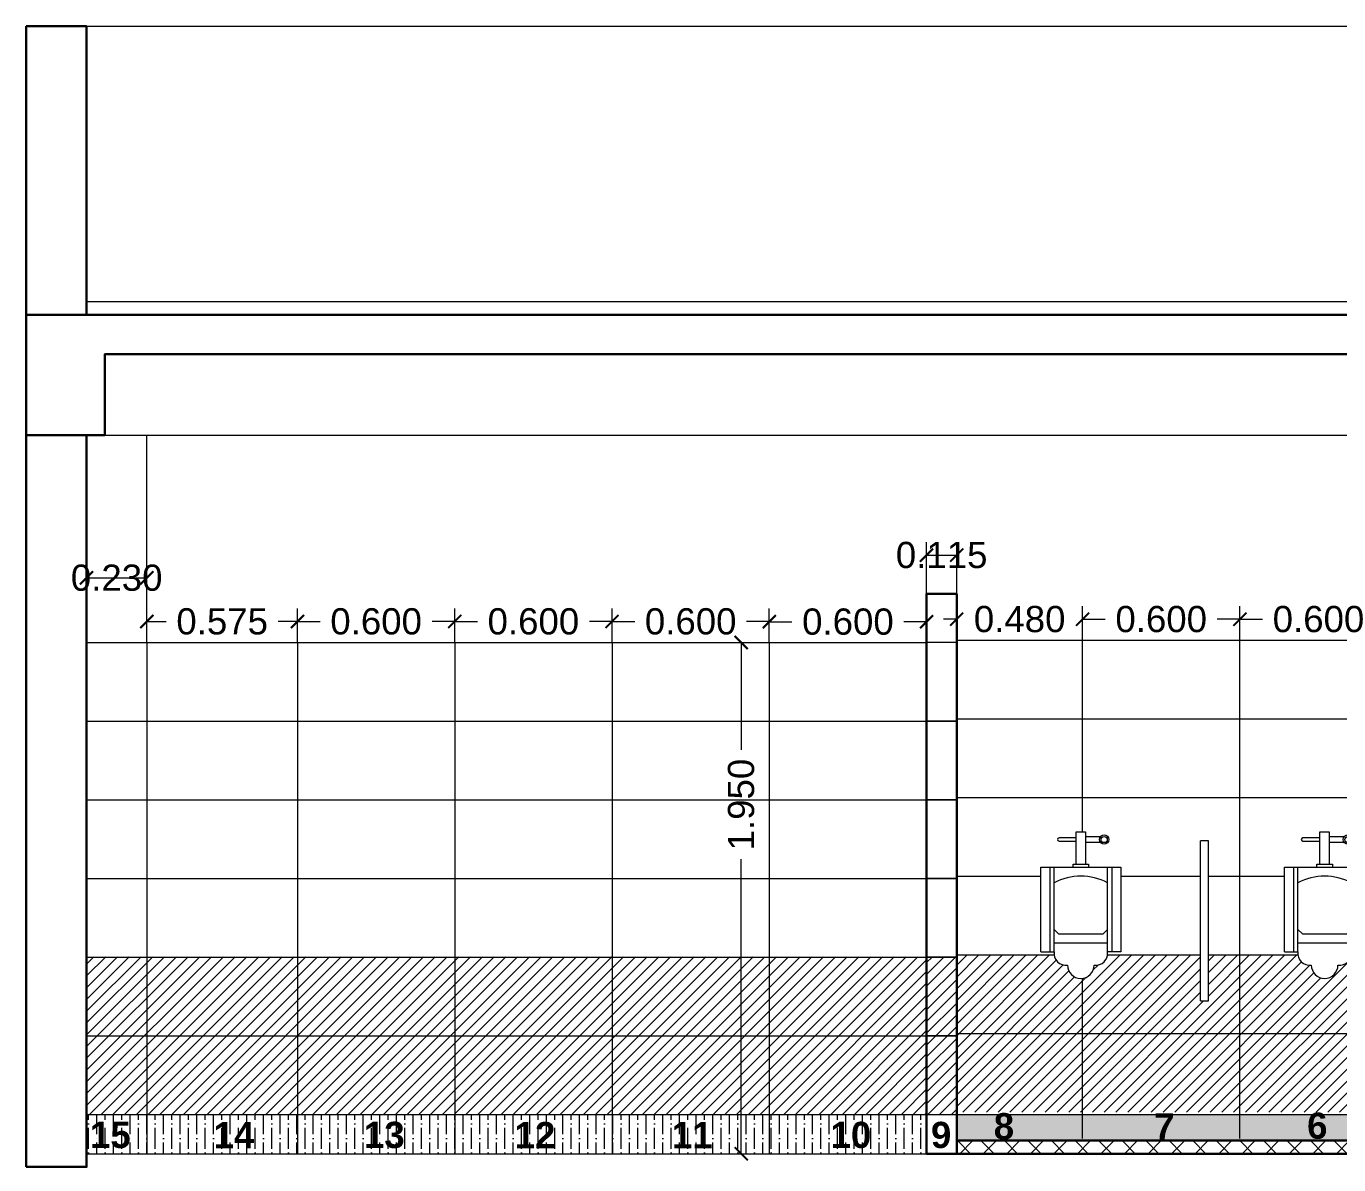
# Model space of a CAD drawing. Header units: millimetres. Extents: x 2733 to 5909, y 1038 to 2089.
# Drawn here: x 2842.86 to 2847.87, y 1051.57 to 1055.91 of the extents above; entities that cross this region are included whole.
import ezdxf

# ---------------------------------------------------------------- set-up
doc = ezdxf.new("R2010")
doc.units = ezdxf.units.MM
doc.header["$PDMODE"] = 35
doc.layers.get('0').update_dxf_attribs({"lineweight": 20})
doc.layers.get('Defpoints').update_dxf_attribs({"lineweight": 15})
for name, color, linetype, lineweight in [('beam', 43, 'Continuous', 20), ('Column', 251, 'Continuous', 30), ('CUBICAL TOILET', 5, 'Continuous', 15), ('DIM', 6, 'Continuous', 18), ('Fixture', 44, 'Continuous', 13), ('FLOOR FINISH', 10, 'Continuous', 15), ('Hatch', 43, 'Continuous', 13), ('rcc', 5, 'Continuous', 30), ('TILE HATCH-2', 123, 'Continuous', 9), ('Tiles', 91, 'Continuous', 9), ('Tiles-Text', 230, 'Continuous', 18), ('Wall', 7, 'Continuous', 30)]:
    doc.layers.add(name, color=color, linetype=linetype, lineweight=lineweight)
doc.styles.add('ATTR', font='romans.shx', dxfattribs={"width": 0.8, "height": 0.7})
doc.styles.add('dim-stylus bt', font='arial.ttf')
doc.styles.add('Tabrej', font='arial.ttf')
doc.dimstyles.new('DIMEN', dxfattribs={"dimtxt": 0.3, "dimasz": 0.25, "dimexe": 0.18, "dimexo": 0.0625, "dimgap": 0.09, "dimtad": 0, "dimdec": 3, "dimzin": 0, "dimdsep": 46, "dimtxsty": 'Tabrej', "dimcen": 0, "dimclrd": 256, "dimclre": 256, "dimclrt": 7, "dimadec": 0, "dimazin": 0, "dimtfac": 1, "dimtdec": 3, "dimtofl": 0, "dimtmove": 0, "dimatfit": 1, "dimfxl": 0, "dimtolj": 1, "dimtzin": 0, "dimlwd": -1, "dimlwe": -1, "dimarcsym": 0})
pattern_1 = [(90, (120.439148, 0), (-0.03175, 0.0555625), [0.079375, -0.015875, 0, -0.015875])]

# ---------------------------------------------------------------- blocks, each defined once
blk = doc.blocks.new('_ArchTick')
at = {"color": 0, "const_width": 0.15}
blk.add_lwpolyline([(-0.5, -0.5), (0.5, 0.5)], dxfattribs=at)
blk = doc.blocks.new('*D393')
at = {"layer": 'Defpoints', "color": 0, "lineweight": 15, "transparency": 16777216}
for p in [(2845.4755, 1053.5625), (2845.5012, 1051.6125), (2845.5865, 1051.6125)]:
    blk.add_point(p, dxfattribs=at)
at = {"layer": 'DIM', "transparency": 16777216}
for p, q in [((2845.477, 1053.5625), (2845.6365, 1053.5625)), ((2845.5865, 1053.5625), (2845.5865, 1053.1531)), ((2845.5865, 1051.6125), (2845.5865, 1052.7354)), ((2845.5027, 1051.6125), (2845.6365, 1051.6125))]:
    blk.add_line(p, q, dxfattribs=at)
at = {"layer": 'DIM', "transparency": 16777216, "xscale": 0.05, "yscale": 0.05, "zscale": 0.05}
for p, rotation in [((2845.5865, 1053.5625), 90), ((2845.5865, 1051.6125), 270)]:
    blk.add_blockref('_ArchTick', p, dxfattribs=dict(at, rotation=rotation))
at = {"layer": 'DIM', "color": 7, "transparency": 16777216, "insert": (2845.5865, 1052.9442), "char_height": 0.1, "attachment_point": 5, "rotation": 90, "style": 'Tabrej'}
blk.add_mtext('\\A1;1.950', dxfattribs=at)
blk = doc.blocks.new('*D394')
at = {"layer": 'Defpoints', "color": 0, "lineweight": 15, "transparency": 16777216}
for p in [(2846.2938, 1053.6414), (2845.6938, 1053.5675), (2846.2938, 1053.5625)]:
    blk.add_point(p, dxfattribs=at)
at = {"layer": 'DIM', "transparency": 16777216}
for p, q in [((2845.6938, 1053.569), (2845.6938, 1053.6914)), ((2846.2938, 1053.564), (2846.2938, 1053.6914)), ((2845.6938, 1053.6414), (2845.7802, 1053.6414)), ((2846.2938, 1053.6414), (2846.2074, 1053.6414))]:
    blk.add_line(p, q, dxfattribs=at)
at = {"layer": 'DIM', "transparency": 16777216, "xscale": 0.05, "yscale": 0.05, "zscale": 0.05, "rotation": 180}
blk.add_blockref('_ArchTick', (2845.6938, 1053.6414), dxfattribs=at)
at = {"layer": 'DIM', "transparency": 16777216, "xscale": 0.05, "yscale": 0.05, "zscale": 0.05}
blk.add_blockref('_ArchTick', (2846.2938, 1053.6414), dxfattribs=at)
at = {"layer": 'DIM', "color": 7, "transparency": 16777216, "insert": (2845.9938, 1053.6414), "char_height": 0.1, "attachment_point": 5, "style": 'Tabrej'}
blk.add_mtext('\\A1;0.600', dxfattribs=at)
blk = doc.blocks.new('*D396')
at = {"layer": 'Defpoints', "color": 0, "lineweight": 15, "transparency": 16777216}
for p in [(2845.6938, 1053.6424), (2845.0938, 1053.5685), (2845.6938, 1053.5635)]:
    blk.add_point(p, dxfattribs=at)
at = {"layer": 'DIM', "transparency": 16777216}
for p, q in [((2845.0938, 1053.57), (2845.0938, 1053.6924)), ((2845.6938, 1053.565), (2845.6938, 1053.6924)), ((2845.0938, 1053.6424), (2845.1802, 1053.6424)), ((2845.6938, 1053.6424), (2845.6074, 1053.6424))]:
    blk.add_line(p, q, dxfattribs=at)
at = {"layer": 'DIM', "transparency": 16777216, "xscale": 0.05, "yscale": 0.05, "zscale": 0.05, "rotation": 180}
blk.add_blockref('_ArchTick', (2845.0938, 1053.6424), dxfattribs=at)
at = {"layer": 'DIM', "transparency": 16777216, "xscale": 0.05, "yscale": 0.05, "zscale": 0.05}
blk.add_blockref('_ArchTick', (2845.6938, 1053.6424), dxfattribs=at)
at = {"layer": 'DIM', "color": 7, "transparency": 16777216, "insert": (2845.3938, 1053.6424), "char_height": 0.1, "attachment_point": 5, "style": 'Tabrej'}
blk.add_mtext('\\A1;0.600', dxfattribs=at)
blk = doc.blocks.new('*D404')
at = {"layer": 'Defpoints', "color": 0, "lineweight": 15, "transparency": 16777216}
for p in [(2845.0938, 1053.6424), (2844.4938, 1053.5685), (2845.0938, 1053.5635)]:
    blk.add_point(p, dxfattribs=at)
at = {"layer": 'DIM', "transparency": 16777216}
for p, q in [((2844.4938, 1053.57), (2844.4938, 1053.6924)), ((2845.0938, 1053.565), (2845.0938, 1053.6924)), ((2844.4938, 1053.6424), (2844.5802, 1053.6424)), ((2845.0938, 1053.6424), (2845.0074, 1053.6424))]:
    blk.add_line(p, q, dxfattribs=at)
at = {"layer": 'DIM', "transparency": 16777216, "xscale": 0.05, "yscale": 0.05, "zscale": 0.05, "rotation": 180}
blk.add_blockref('_ArchTick', (2844.4938, 1053.6424), dxfattribs=at)
at = {"layer": 'DIM', "transparency": 16777216, "xscale": 0.05, "yscale": 0.05, "zscale": 0.05}
blk.add_blockref('_ArchTick', (2845.0938, 1053.6424), dxfattribs=at)
at = {"layer": 'DIM', "color": 7, "transparency": 16777216, "insert": (2844.7938, 1053.6424), "char_height": 0.1, "attachment_point": 5, "style": 'Tabrej'}
blk.add_mtext('\\A1;0.600', dxfattribs=at)
blk = doc.blocks.new('*D405')
at = {"layer": 'Defpoints', "color": 0, "lineweight": 15, "transparency": 16777216}
for p in [(2844.4938, 1053.6424), (2843.8938, 1053.5685), (2844.4938, 1053.5635)]:
    blk.add_point(p, dxfattribs=at)
at = {"layer": 'DIM', "transparency": 16777216}
for p, q in [((2843.8938, 1053.57), (2843.8938, 1053.6924)), ((2844.4938, 1053.565), (2844.4938, 1053.6924)), ((2843.8938, 1053.6424), (2843.9802, 1053.6424)), ((2844.4938, 1053.6424), (2844.4074, 1053.6424))]:
    blk.add_line(p, q, dxfattribs=at)
at = {"layer": 'DIM', "transparency": 16777216, "xscale": 0.05, "yscale": 0.05, "zscale": 0.05, "rotation": 180}
blk.add_blockref('_ArchTick', (2843.8938, 1053.6424), dxfattribs=at)
at = {"layer": 'DIM', "transparency": 16777216, "xscale": 0.05, "yscale": 0.05, "zscale": 0.05}
blk.add_blockref('_ArchTick', (2844.4938, 1053.6424), dxfattribs=at)
at = {"layer": 'DIM', "color": 7, "transparency": 16777216, "insert": (2844.1938, 1053.6424), "char_height": 0.1, "attachment_point": 5, "style": 'Tabrej'}
blk.add_mtext('\\A1;0.600', dxfattribs=at)
blk = doc.blocks.new('*D508')
at = {"layer": 'Defpoints', "color": 0, "lineweight": 15, "transparency": 16777216}
for p in [(2843.8938, 1053.6424), (2843.319, 1053.5625), (2843.8938, 1053.5635)]:
    blk.add_point(p, dxfattribs=at)
at = {"layer": 'DIM', "transparency": 16777216}
for p, q in [((2843.319, 1053.564), (2843.319, 1053.6924)), ((2843.8938, 1053.565), (2843.8938, 1053.6924)), ((2843.319, 1053.6424), (2843.3923, 1053.6424)), ((2843.8938, 1053.6424), (2843.8205, 1053.6424))]:
    blk.add_line(p, q, dxfattribs=at)
at = {"layer": 'DIM', "transparency": 16777216, "xscale": 0.05, "yscale": 0.05, "zscale": 0.05, "rotation": 180}
blk.add_blockref('_ArchTick', (2843.319, 1053.6424), dxfattribs=at)
at = {"layer": 'DIM', "transparency": 16777216, "xscale": 0.05, "yscale": 0.05, "zscale": 0.05}
blk.add_blockref('_ArchTick', (2843.8938, 1053.6424), dxfattribs=at)
at = {"layer": 'DIM', "color": 7, "transparency": 16777216, "insert": (2843.6064, 1053.6424), "char_height": 0.1, "attachment_point": 5, "style": 'Tabrej'}
blk.add_mtext('\\A1;0.575', dxfattribs=at)
blk = doc.blocks.new('*D509')
at = {"layer": 'Defpoints', "color": 0, "lineweight": 15, "transparency": 16777216}
for p in [(2843.319, 1053.8089), (2843.089, 1053.5625), (2843.319, 1053.5625)]:
    blk.add_point(p, dxfattribs=at)
at = {"layer": 'DIM', "transparency": 16777216}
for p, q in [((2843.089, 1053.564), (2843.089, 1053.8589)), ((2843.319, 1053.564), (2843.319, 1053.8589)), ((2843.089, 1053.8089), (2843.319, 1053.8089))]:
    blk.add_line(p, q, dxfattribs=at)
at = {"layer": 'DIM', "transparency": 16777216, "xscale": 0.05, "yscale": 0.05, "zscale": 0.05, "rotation": 180}
blk.add_blockref('_ArchTick', (2843.089, 1053.8089), dxfattribs=at)
at = {"layer": 'DIM', "transparency": 16777216, "xscale": 0.05, "yscale": 0.05, "zscale": 0.05}
blk.add_blockref('_ArchTick', (2843.319, 1053.8089), dxfattribs=at)
at = {"layer": 'DIM', "color": 7, "transparency": 16777216, "insert": (2843.204, 1053.8089), "char_height": 0.1, "attachment_point": 5, "style": 'Tabrej'}
blk.add_mtext('\\A1;0.230', dxfattribs=at)
blk = doc.blocks.new('*D886')
at = {"layer": 'Defpoints', "color": 0, "lineweight": 15, "transparency": 16777216}
for p in [(2846.4088, 1053.8955), (2846.2938, 1053.5625), (2846.4088, 1053.5625)]:
    blk.add_point(p, dxfattribs=at)
at = {"layer": 'DIM', "transparency": 16777216}
for p, q in [((2846.2938, 1053.564), (2846.2938, 1053.9455)), ((2846.4088, 1053.564), (2846.4088, 1053.9455)), ((2846.2938, 1053.8955), (2846.4088, 1053.8955))]:
    blk.add_line(p, q, dxfattribs=at)
at = {"layer": 'DIM', "transparency": 16777216, "xscale": 0.05, "yscale": 0.05, "zscale": 0.05, "rotation": 180}
blk.add_blockref('_ArchTick', (2846.2938, 1053.8955), dxfattribs=at)
at = {"layer": 'DIM', "transparency": 16777216, "xscale": 0.05, "yscale": 0.05, "zscale": 0.05}
blk.add_blockref('_ArchTick', (2846.4088, 1053.8955), dxfattribs=at)
at = {"layer": 'DIM', "color": 7, "transparency": 16777216, "insert": (2846.3513, 1053.8955), "char_height": 0.1, "attachment_point": 5, "style": 'Tabrej'}
blk.add_mtext('\\A1;0.115', dxfattribs=at)
blk = doc.blocks.new('*D942')
at = {"layer": 'Defpoints', "color": 0, "lineweight": 15, "transparency": 16777216}
for p in [(2847.489, 1053.6511), (2846.889, 1053.5772), (2847.489, 1053.5722)]:
    blk.add_point(p, dxfattribs=at)
at = {"layer": 'DIM', "transparency": 16777216}
for p, q in [((2846.889, 1053.5787), (2846.889, 1053.7011)), ((2847.489, 1053.5737), (2847.489, 1053.7011)), ((2846.889, 1053.6511), (2846.9754, 1053.6511)), ((2847.489, 1053.6511), (2847.4025, 1053.6511))]:
    blk.add_line(p, q, dxfattribs=at)
at = {"layer": 'DIM', "transparency": 16777216, "xscale": 0.05, "yscale": 0.05, "zscale": 0.05, "rotation": 180}
blk.add_blockref('_ArchTick', (2846.889, 1053.6511), dxfattribs=at)
at = {"layer": 'DIM', "transparency": 16777216, "xscale": 0.05, "yscale": 0.05, "zscale": 0.05}
blk.add_blockref('_ArchTick', (2847.489, 1053.6511), dxfattribs=at)
at = {"layer": 'DIM', "color": 7, "transparency": 16777216, "insert": (2847.189, 1053.6511), "char_height": 0.1, "attachment_point": 5, "style": 'Tabrej'}
blk.add_mtext('\\A1;0.600', dxfattribs=at)
blk = doc.blocks.new('*D943')
at = {"layer": 'Defpoints', "color": 0, "lineweight": 15, "transparency": 16777216}
for p in [(2846.889, 1053.6511), (2846.4088, 1053.5713), (2846.889, 1053.5722)]:
    blk.add_point(p, dxfattribs=at)
at = {"layer": 'DIM', "transparency": 16777216}
for p, q in [((2846.4088, 1053.5728), (2846.4088, 1053.7011)), ((2846.889, 1053.5737), (2846.889, 1053.7011)), ((2846.4088, 1053.6511), (2846.3588, 1053.6511)), ((2846.889, 1053.6511), (2846.939, 1053.6511))]:
    blk.add_line(p, q, dxfattribs=at)
at = {"layer": 'DIM', "transparency": 16777216, "xscale": 0.05, "yscale": 0.05, "zscale": 0.05}
blk.add_blockref('_ArchTick', (2846.4088, 1053.6511), dxfattribs=at)
at = {"layer": 'DIM', "transparency": 16777216, "xscale": 0.05, "yscale": 0.05, "zscale": 0.05, "rotation": 180}
blk.add_blockref('_ArchTick', (2846.889, 1053.6511), dxfattribs=at)
at = {"layer": 'DIM', "color": 7, "transparency": 16777216, "insert": (2846.6489, 1053.6511), "char_height": 0.1, "attachment_point": 5, "style": 'Tabrej'}
blk.add_mtext('\\A1;0.480', dxfattribs=at)
blk = doc.blocks.new('*D945')
at = {"layer": 'Defpoints', "color": 0, "lineweight": 15, "transparency": 16777216}
for p in [(2848.089, 1053.6511), (2847.489, 1053.5772), (2848.089, 1053.5722)]:
    blk.add_point(p, dxfattribs=at)
at = {"layer": 'DIM', "transparency": 16777216}
for p, q in [((2847.489, 1053.5787), (2847.489, 1053.7011)), ((2848.089, 1053.5737), (2848.089, 1053.7011)), ((2847.489, 1053.6511), (2847.5754, 1053.6511)), ((2848.089, 1053.6511), (2848.0025, 1053.6511))]:
    blk.add_line(p, q, dxfattribs=at)
at = {"layer": 'DIM', "transparency": 16777216, "xscale": 0.05, "yscale": 0.05, "zscale": 0.05, "rotation": 180}
blk.add_blockref('_ArchTick', (2847.489, 1053.6511), dxfattribs=at)
at = {"layer": 'DIM', "transparency": 16777216, "xscale": 0.05, "yscale": 0.05, "zscale": 0.05}
blk.add_blockref('_ArchTick', (2848.089, 1053.6511), dxfattribs=at)
at = {"layer": 'DIM', "color": 7, "transparency": 16777216, "insert": (2847.789, 1053.6511), "char_height": 0.1, "attachment_point": 5, "style": 'Tabrej'}
blk.add_mtext('\\A1;0.600', dxfattribs=at)
blk = doc.blocks.new('Urinal Toilet 2 EV')
for p, q in [((-1.05, 33), (1.05, 33)), ((-1.05, 25.7), (-1.05, 33)), ((1.05, 33), (1.05, 25.7)), ((-1.05, 31.6), (-4.9, 31.6)), ((-4.9, 30.9), (-1.05, 30.9)), ((1.05, 31.95), (4.483, 31.95)), ((4.472, 30.55), (1.05, 30.55)), ((-7, 25), (-7, 6)), ((-6, 6), (-6, 25)), ((-1.75, 25), (-1.75, 25.7)), ((-1.75, 25.7), (1.75, 25.7)), ((1.75, 25.7), (1.75, 25)), ((6, 6), (6, 25)), ((7, 25), (7, 6)), ((-6, 11), (-5, 10)), ((-5, 10), (5, 10)), ((5, 10), (6, 11)), ((-9, 6), (-6, 6)), ((-6, 8), (6, 8)), ((9, 6), (6, 6))]:
    blk.add_line(p, q)
blk.add_lwpolyline([(-9, 6), (-9, 25), (9, 25), (9, 6)])
for radius in [1.05, 0.7]:
    blk.add_circle((5.25, 31.25), radius)
for centre, radius, start, end in [((-4.9, 31.25), 0.35, 90, 270), ((0, 10.25), 12.75, 61.92752, 118.0725), ((-3.417, 5.583), 2.617, 170.8376, 279.1623), ((3.417, 5.583), 2.617, 260.8377, 9.16235), ((0, 3), 3, 180, 0)]:
    blk.add_arc(centre, radius, start, end)
at = {"style": 'ATTR', "width": 0.8, "flags": 9}
blk.add_attdef('ESTCODE', (0, 0), '', height=0.000000825, dxfattribs=at)
blk = doc.blocks.new('bdgbg')
at = {"layer": 'CUBICAL TOILET', "ltscale": 0.05}
for p, q in [((2847.3688, 1042.8474), (2847.3388, 1042.8474)), ((2848.2988, 1042.8474), (2848.2688, 1042.8474)), ((2849.2288, 1042.8474), (2849.1988, 1042.8474)), ((2850.1588, 1042.8477), (2850.1288, 1042.8477)), ((2847.3388, 1042.237), (2847.3688, 1042.237)), ((2848.2688, 1042.237), (2848.2988, 1042.237)), ((2849.1988, 1042.237), (2849.2288, 1042.237)), ((2850.1288, 1042.2373), (2850.1588, 1042.2373))]:
    blk.add_line(p, q, dxfattribs=at)
for points in [[(2847.3388, 1042.237), (2847.3388, 1042.8474)], [(2847.3688, 1042.237), (2847.3688, 1042.8474)], [(2848.2688, 1042.237), (2848.2688, 1042.8474)], [(2848.2988, 1042.237), (2848.2988, 1042.8474)], [(2849.1988, 1042.237), (2849.1988, 1042.8474)], [(2849.2288, 1042.237), (2849.2288, 1042.8474)], [(2850.1288, 1042.2373), (2850.1288, 1042.8477)], [(2850.1588, 1042.2373), (2850.1588, 1042.8477)]]:
    blk.add_lwpolyline(points, dxfattribs=at)
at = {"layer": 'Fixture', "xscale": 0.01694444444365217, "yscale": 0.01694444444365217, "zscale": 0.01694444444365217}
for p in [(2846.8824, 1042.3225), (2847.8124, 1042.3225), (2848.7424, 1042.3225), (2849.6724, 1042.3225), (2850.6024, 1042.3225)]:
    blk.add_blockref('Urinal Toilet 2 EV', p, dxfattribs=at)

msp = doc.modelspace()

# ---------------------------------------------------------------- hatches: boundary and pattern name
at = {"layer": 'Hatch', "lineweight": 15}
h = msp.add_hatch(dxfattribs=at)
h.set_pattern_fill('ANSI36', color=256, scale=0.01, angle=45, style=0)
h.set_pattern_definition(pattern_1)
h.paths.add_polyline_path([(2851.089, 1051.7625), (2850.489, 1051.7625), (2850.489, 1051.6625), (2851.089, 1051.6625)])
h.paths.add_polyline_path([(2850.489, 1051.7625), (2849.889, 1051.7625), (2849.889, 1051.6625), (2850.489, 1051.6625)])
h.paths.add_polyline_path([(2849.889, 1051.7625), (2849.289, 1051.7625), (2849.289, 1051.6625), (2849.889, 1051.6625)])
h.paths.add_polyline_path([(2849.289, 1051.7625), (2848.689, 1051.7625), (2848.689, 1051.6625), (2849.289, 1051.6625)])
h.paths.add_polyline_path([(2848.689, 1051.7625), (2848.089, 1051.7625), (2848.089, 1051.6625), (2848.689, 1051.6625)])
h.paths.add_polyline_path([(2848.089, 1051.7625), (2847.489, 1051.7625), (2847.489, 1051.6625), (2848.089, 1051.6625)])
h.paths.add_polyline_path([(2847.489, 1051.7625), (2846.889, 1051.7625), (2846.889, 1051.6625), (2847.489, 1051.6625)])
h.paths.add_polyline_path([(2846.889, 1051.7625), (2846.4088, 1051.7625), (2846.4088, 1051.6625), (2846.889, 1051.6625)])
h.paths.add_polyline_path([(2850.7001, 1051.614), (2850.8278, 1051.614), (2850.8278, 1051.8201), (2850.7001, 1051.8201)], flags=9)
h.paths.add_polyline_path([(2850.1379, 1051.6141), (2850.2656, 1051.6141), (2850.2656, 1051.8202), (2850.1379, 1051.8202)], flags=9)
h.paths.add_polyline_path([(2849.5365, 1051.615), (2849.6642, 1051.615), (2849.6642, 1051.821), (2849.5365, 1051.821)], flags=9)
h.paths.add_polyline_path([(2848.9397, 1051.6141), (2849.0674, 1051.6141), (2849.0674, 1051.8202), (2848.9397, 1051.8202)], flags=9)
h.paths.add_polyline_path([(2848.3384, 1051.6152), (2848.4661, 1051.6152), (2848.4661, 1051.8212), (2848.3384, 1051.8212)], flags=9)
h.paths.add_polyline_path([(2847.7201, 1051.615), (2847.8478, 1051.615), (2847.8478, 1051.821), (2847.7201, 1051.821)], flags=9)
h.paths.add_polyline_path([(2847.1376, 1051.6122), (2847.2653, 1051.6122), (2847.2653, 1051.8182), (2847.1376, 1051.8182)], flags=9)
h.paths.add_polyline_path([(2846.5253, 1051.6128), (2846.653, 1051.6128), (2846.653, 1051.8189), (2846.5253, 1051.8189)], flags=9)
h = msp.add_hatch(dxfattribs=at)
h.set_pattern_fill('ANSI36', color=256, scale=0.01, angle=45, style=0)
h.set_pattern_definition(pattern_1)
h.paths.add_polyline_path([(2843.2938, 1051.7625), (2843.089, 1051.7625), (2843.089, 1051.6125), (2843.2938, 1051.6125)])
h.paths.add_polyline_path([(2843.8938, 1051.7625), (2843.2938, 1051.7625), (2843.2938, 1051.6125), (2843.8938, 1051.6125)])
h.paths.add_polyline_path([(2844.4938, 1051.7625), (2843.8938, 1051.7625), (2843.8938, 1051.6125), (2844.4938, 1051.6125)])
h.paths.add_polyline_path([(2845.0938, 1051.7625), (2844.4938, 1051.7625), (2844.4938, 1051.6125), (2845.0938, 1051.6125)])
h.paths.add_polyline_path([(2845.6938, 1051.7625), (2845.0938, 1051.7625), (2845.0938, 1051.6125), (2845.6938, 1051.6125)])
h.paths.add_polyline_path([(2846.2938, 1051.7625), (2845.6938, 1051.7625), (2845.6938, 1051.6125), (2846.2938, 1051.6125)])
h.paths.add_polyline_path([(2843.5463, 1051.5796), (2843.7517, 1051.5796), (2843.7517, 1051.7857), (2843.5463, 1051.7857)], flags=9)
h.paths.add_polyline_path([(2844.1203, 1051.5788), (2844.3257, 1051.5788), (2844.3257, 1051.7848), (2844.1203, 1051.7848)], flags=9)
h.paths.add_polyline_path([(2844.7032, 1051.5788), (2844.9085, 1051.5788), (2844.9085, 1051.7848), (2844.7032, 1051.7848)], flags=9)
h.paths.add_polyline_path([(2845.295, 1051.5796), (2845.5004, 1051.5796), (2845.5004, 1051.7857), (2845.295, 1051.7857)], flags=9)
h.paths.add_polyline_path([(2845.9423, 1051.5796), (2846.0699, 1051.5796), (2846.0699, 1051.7857), (2845.9423, 1051.7857)], flags=9)
at = {"layer": 'Hatch'}
h = msp.add_hatch(dxfattribs=at)
h.set_pattern_fill('ANSI37', color=256, scale=0.02, style=0)
h.set_pattern_definition([(45, (120.43915, 0), (-0.0449012806, 0.0449012806), []), (135, (120.43915, 0), (-0.0449012806, -0.0449012806), [])])
h.paths.add_polyline_path([(2851.089, 1051.6625), (2846.4088, 1051.6625), (2846.4088, 1051.6125), (2851.089, 1051.6125)])
at = {"layer": 'TILE HATCH-2'}
h = msp.add_hatch(dxfattribs=at)
h.set_pattern_fill('ANSI31', color=256, scale=0.01, style=0)
h.set_pattern_definition([(45, (0, 6.51027), (-0.0224506403, 0.0224506403), [])])
h.paths.add_polyline_path([(2843.319, 1052.064), (2843.089, 1052.064), (2843.089, 1051.764), (2843.319, 1051.764)])
h.paths.add_polyline_path([(2843.8938, 1052.064), (2843.319, 1052.064), (2843.319, 1051.764), (2843.8938, 1051.764)])
h.paths.add_polyline_path([(2843.8938, 1052.364), (2843.319, 1052.364), (2843.319, 1052.064), (2843.8938, 1052.064)])
h.paths.add_polyline_path([(2843.319, 1052.364), (2843.089, 1052.364), (2843.089, 1052.064), (2843.319, 1052.064)])
h.paths.add_polyline_path([(2844.4938, 1052.364), (2843.8938, 1052.364), (2843.8938, 1052.064), (2844.4938, 1052.064)])
h.paths.add_polyline_path([(2844.4938, 1052.064), (2843.8938, 1052.064), (2843.8938, 1051.764), (2844.4938, 1051.764)])
h.paths.add_polyline_path([(2845.0938, 1052.064), (2844.4938, 1052.064), (2844.4938, 1051.764), (2845.0938, 1051.764)])
h.paths.add_polyline_path([(2845.0938, 1052.364), (2844.4938, 1052.364), (2844.4938, 1052.064), (2845.0938, 1052.064)])
h.paths.add_polyline_path([(2845.6938, 1052.364), (2845.0938, 1052.364), (2845.0938, 1052.064), (2845.6938, 1052.064)])
h.paths.add_polyline_path([(2845.6938, 1052.064), (2845.0938, 1052.064), (2845.0938, 1051.764), (2845.6938, 1051.764)])
h.paths.add_polyline_path([(2846.2938, 1052.064), (2845.6938, 1052.064), (2845.6938, 1051.764), (2846.2938, 1051.764), (2846.2938, 1051.7728)])
h.paths.add_polyline_path([(2846.2938, 1052.364), (2845.6938, 1052.364), (2845.6938, 1052.064), (2846.2938, 1052.064), (2846.2938, 1052.0728)])
h = msp.add_hatch(dxfattribs=at)
h.set_pattern_fill('ANSI31', color=256, scale=0.01, style=0)
h.set_pattern_definition([(45, (120.12881, 9.75), (-0.0224506403, 0.0224506403), [])])
h.paths.add_polyline_path([(2846.4088, 1052.0625), (2846.2938, 1052.0625), (2846.2938, 1051.7625), (2846.4088, 1051.7625)])
h.paths.add_polyline_path([(2846.4088, 1052.3625), (2846.2938, 1052.3625), (2846.2938, 1052.0625), (2846.4088, 1052.0625)])
h = msp.add_hatch(dxfattribs=at)
h.set_pattern_fill('ANSI31', color=256, scale=0.01, style=0)
h.set_pattern_definition([(45, (0, 6.50877), (-0.0224506403, 0.0224506403), [])])
h.paths.add_polyline_path([(2846.889, 1052.2817, -0.45255), (2846.8316, 1052.3321, -0.430705), (2846.7805, 1052.3713), (2846.4088, 1052.3713), (2846.4088, 1052.0713), (2846.889, 1052.0713)])
h.paths.add_polyline_path([(2846.889, 1052.0713), (2846.4088, 1052.0713), (2846.4088, 1051.7713), (2846.889, 1051.7713)])
h.paths.add_polyline_path([(2847.489, 1052.0713), (2846.889, 1052.0713), (2846.889, 1051.7713), (2847.489, 1051.7713)])
h.paths.add_polyline_path([(2847.489, 1052.3713), (2847.3688, 1052.3713), (2847.3688, 1052.1958), (2847.3388, 1052.1958), (2847.3388, 1052.3713), (2846.9844, 1052.3713, -0.430705), (2846.9333, 1052.3321, -0.376893), (2846.889, 1052.2817), (2846.889, 1052.0713), (2847.489, 1052.0713)])
h.paths.add_polyline_path([(2848.089, 1052.3713), (2847.9144, 1052.3713, -0.430705), (2847.8633, 1052.3321, -1.000007), (2847.7616, 1052.3321, -0.430705), (2847.7105, 1052.3713), (2847.489, 1052.3713), (2847.489, 1052.0713), (2848.089, 1052.0713)])
h.paths.add_polyline_path([(2848.089, 1052.0713), (2847.489, 1052.0713), (2847.489, 1051.7713), (2848.089, 1051.7713)])
h.paths.add_polyline_path([(2848.689, 1052.3318, -0.413131), (2848.6405, 1052.3713), (2848.2988, 1052.3713), (2848.2988, 1052.1958), (2848.2688, 1052.1958), (2848.2688, 1052.3713), (2848.089, 1052.3713), (2848.089, 1052.0713), (2848.689, 1052.0713)])
h.paths.add_polyline_path([(2848.689, 1052.0713), (2848.089, 1052.0713), (2848.089, 1051.7713), (2848.689, 1051.7713)])
h.paths.add_polyline_path([(2849.289, 1052.0713), (2848.689, 1052.0713), (2848.689, 1051.7713), (2849.289, 1051.7713)])
h.paths.add_polyline_path([(2849.889, 1052.3713), (2849.7744, 1052.3713, -0.430705), (2849.7233, 1052.3321, -1.000007), (2849.6216, 1052.3321, -0.430705), (2849.5705, 1052.3713), (2849.289, 1052.3713), (2849.289, 1052.0713), (2849.889, 1052.0713)])
h.paths.add_polyline_path([(2849.889, 1052.0713), (2849.289, 1052.0713), (2849.289, 1051.7713), (2849.889, 1051.7713)])
h.paths.add_polyline_path([(2850.489, 1052.0713), (2849.889, 1052.0713), (2849.889, 1051.7713), (2850.489, 1051.7713)])
h.paths.add_polyline_path([(2850.489, 1052.3713), (2850.1588, 1052.3713), (2850.1588, 1052.1961), (2850.1288, 1052.1961), (2850.1288, 1052.3713), (2849.889, 1052.3713), (2849.889, 1052.0713), (2850.489, 1052.0713)])
h.paths.add_polyline_path([(2851.089, 1052.3713), (2850.7044, 1052.3713, -0.430705), (2850.6533, 1052.3321, -1.000007), (2850.5516, 1052.3321, -0.430705), (2850.5005, 1052.3713), (2850.489, 1052.3713), (2850.489, 1052.0713), (2851.089, 1052.0713)])
h.paths.add_polyline_path([(2851.089, 1052.0713), (2850.489, 1052.0713), (2850.489, 1051.7713), (2851.089, 1051.7713)])
h.paths.add_polyline_path([(2846.5253, 1051.6216), (2846.653, 1051.6216), (2846.653, 1051.8277), (2846.5253, 1051.8277)], flags=9)
h.paths.add_polyline_path([(2847.1376, 1051.6209), (2847.2653, 1051.6209), (2847.2653, 1051.827), (2847.1376, 1051.827)], flags=9)
h.paths.add_polyline_path([(2847.7201, 1051.6237), (2847.8478, 1051.6237), (2847.8478, 1051.8298), (2847.7201, 1051.8298)], flags=9)
h.paths.add_polyline_path([(2848.3384, 1051.6239), (2848.4661, 1051.6239), (2848.4661, 1051.83), (2848.3384, 1051.83)], flags=9)
h.paths.add_polyline_path([(2848.9397, 1051.6229), (2849.0674, 1051.6229), (2849.0674, 1051.829), (2848.9397, 1051.829)], flags=9)
h.paths.add_polyline_path([(2849.5365, 1051.6237), (2849.6642, 1051.6237), (2849.6642, 1051.8298), (2849.5365, 1051.8298)], flags=9)
h.paths.add_polyline_path([(2850.1379, 1051.6229), (2850.2656, 1051.6229), (2850.2656, 1051.829), (2850.1379, 1051.829)], flags=9)
h.paths.add_polyline_path([(2850.7667, 1052.087), (2850.8944, 1052.087), (2850.8944, 1052.293), (2850.7667, 1052.293)], flags=24)
h.paths.add_polyline_path([(2850.7001, 1051.6228), (2850.8278, 1051.6228), (2850.8278, 1051.8288), (2850.7001, 1051.8288)], flags=9)
h.paths.add_polyline_path([(2850.7681, 1051.7935), (2850.8958, 1051.7935), (2850.8958, 1051.9995), (2850.7681, 1051.9995)], flags=24)

# ---------------------------------------------------------------- linework, layer by layer
at = {"lineweight": 15}
msp.add_line((2843.089, 1055.9125), (2851.319, 1055.9125), dxfattribs=at)
at = {"layer": 'beam', "lineweight": 15}
msp.add_line((2843.159, 1054.3525), (2851.019, 1054.3525), dxfattribs=at)
at = {"layer": 'Column', "lineweight": 15}
msp.add_line((2843.319, 1053.5625), (2843.319, 1054.3525), dxfattribs=at)
at = {"layer": 'FLOOR FINISH', "lineweight": 15}
for p, q in [((2843.089, 1054.8625), (2851.089, 1054.8625)), ((2843.089, 1051.6125), (2851.089, 1051.6125))]:
    msp.add_line(p, q, dxfattribs=at)
at = {"layer": 'rcc'}
msp.add_lwpolyline([(2843.159, 1054.3525), (2843.159, 1054.6625), (2851.019, 1054.6625), (2851.019, 1054.3525), (2851.809, 1054.3525), (2851.809, 1054.3925), (2851.849, 1054.3925), (2851.849, 1054.3525), (2851.919, 1054.3525), (2851.919, 1054.4275), (2851.319, 1054.4525), (2851.319, 1054.8125), (2842.859, 1054.8125), (2842.859, 1054.3525)], close=True, dxfattribs=at)
at = {"layer": 'Tiles', "lineweight": 15}
for p, q in [((2843.089, 1053.5625), (2846.2938, 1053.5625)), ((2843.319, 1053.5625), (2843.319, 1051.6125)), ((2843.8938, 1053.5625), (2843.8938, 1051.6125)), ((2844.4938, 1053.5625), (2844.4938, 1051.6125)), ((2845.0938, 1053.5625), (2845.0938, 1051.6125)), ((2845.6938, 1053.5625), (2845.6938, 1051.6125)), ((2846.4088, 1053.5713), (2851.089, 1053.5713)), ((2846.889, 1052.8404), (2846.889, 1053.5713)), ((2847.489, 1051.6713), (2847.489, 1053.5713)), ((2843.089, 1053.2625), (2846.2938, 1053.2625)), ((2846.4088, 1053.2713), (2851.089, 1053.2713)), ((2843.089, 1052.9625), (2846.2938, 1052.9625)), ((2846.4088, 1052.9713), (2851.089, 1052.9713)), ((2843.089, 1052.6625), (2846.2938, 1052.6625)), ((2846.4088, 1052.6713), (2846.7299, 1052.6713)), ((2847.0349, 1052.6713), (2847.3388, 1052.6713)), ((2847.3688, 1052.6713), (2847.6599, 1052.6713)), ((2843.089, 1052.3625), (2846.2938, 1052.3625)), ((2846.4088, 1052.3713), (2846.7805, 1052.3713)), ((2846.9844, 1052.3713), (2847.3388, 1052.3713)), ((2847.3688, 1052.3713), (2847.7105, 1052.3713)), ((2846.889, 1051.6713), (2846.889, 1052.2817)), ((2843.089, 1052.0625), (2846.2938, 1052.0625)), ((2846.4088, 1052.0713), (2851.089, 1052.0713)), ((2843.089, 1051.7625), (2846.2938, 1051.7625)), ((2846.4088, 1051.7625), (2851.089, 1051.7625))]:
    msp.add_line(p, q, dxfattribs=at)
for points in [[(2846.2938, 1053.2625), (2846.4088, 1053.2625), (2846.4088, 1053.5625), (2846.2938, 1053.5625)], [(2846.2938, 1052.9625), (2846.4088, 1052.9625), (2846.4088, 1053.2625), (2846.2938, 1053.2625)], [(2846.2938, 1052.6625), (2846.4088, 1052.6625), (2846.4088, 1052.9625), (2846.2938, 1052.9625)], [(2846.2938, 1052.3625), (2846.4088, 1052.3625), (2846.4088, 1052.6625), (2846.2938, 1052.6625)], [(2846.2938, 1052.0625), (2846.4088, 1052.0625), (2846.4088, 1052.3625), (2846.2938, 1052.3625)], [(2846.2938, 1051.7625), (2846.4088, 1051.7625), (2846.4088, 1052.0625), (2846.2938, 1052.0625)], [(2846.2938, 1051.7625), (2846.4088, 1051.7625), (2846.4088, 1051.6125), (2846.2938, 1051.6125)]]:
    msp.add_lwpolyline(points, close=True, dxfattribs=at)
at = {"layer": 'Wall'}
for points in [[(2842.859, 1055.9125), (2843.089, 1055.9125), (2843.089, 1054.8125), (2842.859, 1054.8125)], [(2842.859, 1051.5625), (2843.089, 1051.5625), (2843.089, 1054.3525), (2842.859, 1054.3525)], [(2846.2938, 1053.7475), (2846.2938, 1051.6125), (2846.4088, 1051.6125), (2846.4088, 1053.7475)], [(2846.4088, 1051.6125), (2851.089, 1051.6125), (2851.089, 1051.6625), (2846.4088, 1051.6625)]]:
    msp.add_lwpolyline(points, close=True, dxfattribs=at)

# ---------------------------------------------------------------- block references
at = {"lineweight": 15}
msp.add_blockref('bdgbg', (0, 9.9588), dxfattribs=at)

# ---------------------------------------------------------------- texts
at = {"layer": 'Tiles-Text', "char_height": 0.1, "width": 0.096954, "attachment_point": 5, "style": 'dim-stylus bt'}
for s, insert in [('{\\fArial|b1|i0|c0|p34;8}', (2846.5889, 1051.7168)), ('{\\fArial|b1|i0|c0|p34;7}', (2847.2013, 1051.7168)), ('{\\fArial|b1|i0|c0|p34;6}', (2847.7844, 1051.7189)), ('{\\fArial|b1|i0|c0|p34;15}', (2843.1798, 1051.6836)), ('{\\fArial|b1|i0|c0|p34;14}', (2843.6515, 1051.6836)), ('{\\fArial|b1|i0|c0|p34;13}', (2844.225, 1051.6836)), ('{\\fArial|b1|i0|c0|p34;12}', (2844.8, 1051.6836)), ('{\\fArial|b1|i0|c0|p34;11}', (2845.3998, 1051.6836)), ('{\\fArial|b1|i0|c0|p34;10}', (2846.0051, 1051.6836)), ('{\\fArial|b1|i0|c0|p34;9}', (2846.3494, 1051.6836))]:
    msp.add_mtext(s, dxfattribs=dict(at, insert=insert))

# ---------------------------------------------------------------- dimensions: what is measured, and where the dimension line sits
at = {"layer": 'DIM'}
for base, p1, p2, picture, middle in [((2846.4088, 1053.8955), (2846.2938, 1053.5625), (2846.4088, 1053.5625), '*D886', (2846.3513, 1053.8955)), ((2843.319, 1053.8089), (2843.089, 1053.5625), (2843.319, 1053.5625), '*D509', (2843.204, 1053.8089))]:
    dim = msp.add_linear_dim(base=base, p1=p1, p2=p2, dimstyle='DIMEN', override={"dimscale": 0.5, "dimtxt": 0.2, "dimasz": 0.1, "dimexe": 0.1, "dimexo": 0.003, "dimblk1": 'ArchTick', "dimblk2": 'ArchTick', "dimsah": 1}, dxfattribs=at)
    dim.commit()
    dim.dimension.update_dxf_attribs({"geometry": picture, "text_midpoint": middle, "dimtype": 160})
for base, p1, p2, picture, middle in [((2843.8938, 1053.6424), (2843.319, 1053.5625), (2843.8938, 1053.5635), '*D508', (2843.6064, 1053.6424)), ((2844.4938, 1053.6424), (2843.8938, 1053.5685), (2844.4938, 1053.5635), '*D405', (2844.1938, 1053.6424)), ((2845.0938, 1053.6424), (2844.4938, 1053.5685), (2845.0938, 1053.5635), '*D404', (2844.7938, 1053.6424)), ((2845.6938, 1053.6424), (2845.0938, 1053.5685), (2845.6938, 1053.5635), '*D396', (2845.3938, 1053.6424)), ((2846.2938, 1053.6414), (2845.6938, 1053.5675), (2846.2938, 1053.5625), '*D394', (2845.9938, 1053.6414)), ((2846.889, 1053.6511), (2846.4088, 1053.5713), (2846.889, 1053.5722), '*D943', (2846.6489, 1053.6511)), ((2847.489, 1053.6511), (2846.889, 1053.5772), (2847.489, 1053.5722), '*D942', (2847.189, 1053.6511)), ((2848.089, 1053.6511), (2847.489, 1053.5772), (2848.089, 1053.5722), '*D945', (2847.789, 1053.6511))]:
    dim = msp.add_linear_dim(base=base, p1=p1, p2=p2, dimstyle='DIMEN', override={"dimscale": 0.5, "dimtxt": 0.2, "dimasz": 0.1, "dimexe": 0.1, "dimexo": 0.003, "dimblk1": 'ArchTick', "dimblk2": 'ArchTick', "dimsah": 1}, dxfattribs=at)
    dim.commit()
    dim.dimension.update_dxf_attribs({"geometry": picture, "text_midpoint": middle})
dim = msp.add_linear_dim(base=(2845.5865, 1051.6125), p1=(2845.4755, 1053.5625), p2=(2845.5012, 1051.6125), angle=90, dimstyle='DIMEN', override={"dimscale": 0.5, "dimtxt": 0.2, "dimasz": 0.1, "dimexe": 0.1, "dimexo": 0.003, "dimblk1": 'ArchTick', "dimblk2": 'ArchTick', "dimsah": 1}, dxfattribs=at)
dim.commit()
dim.dimension.update_dxf_attribs({"geometry": '*D393', "text_midpoint": (2845.5865, 1052.9442), "dimtype": 160})

doc.saveas('drawing.dxf')
